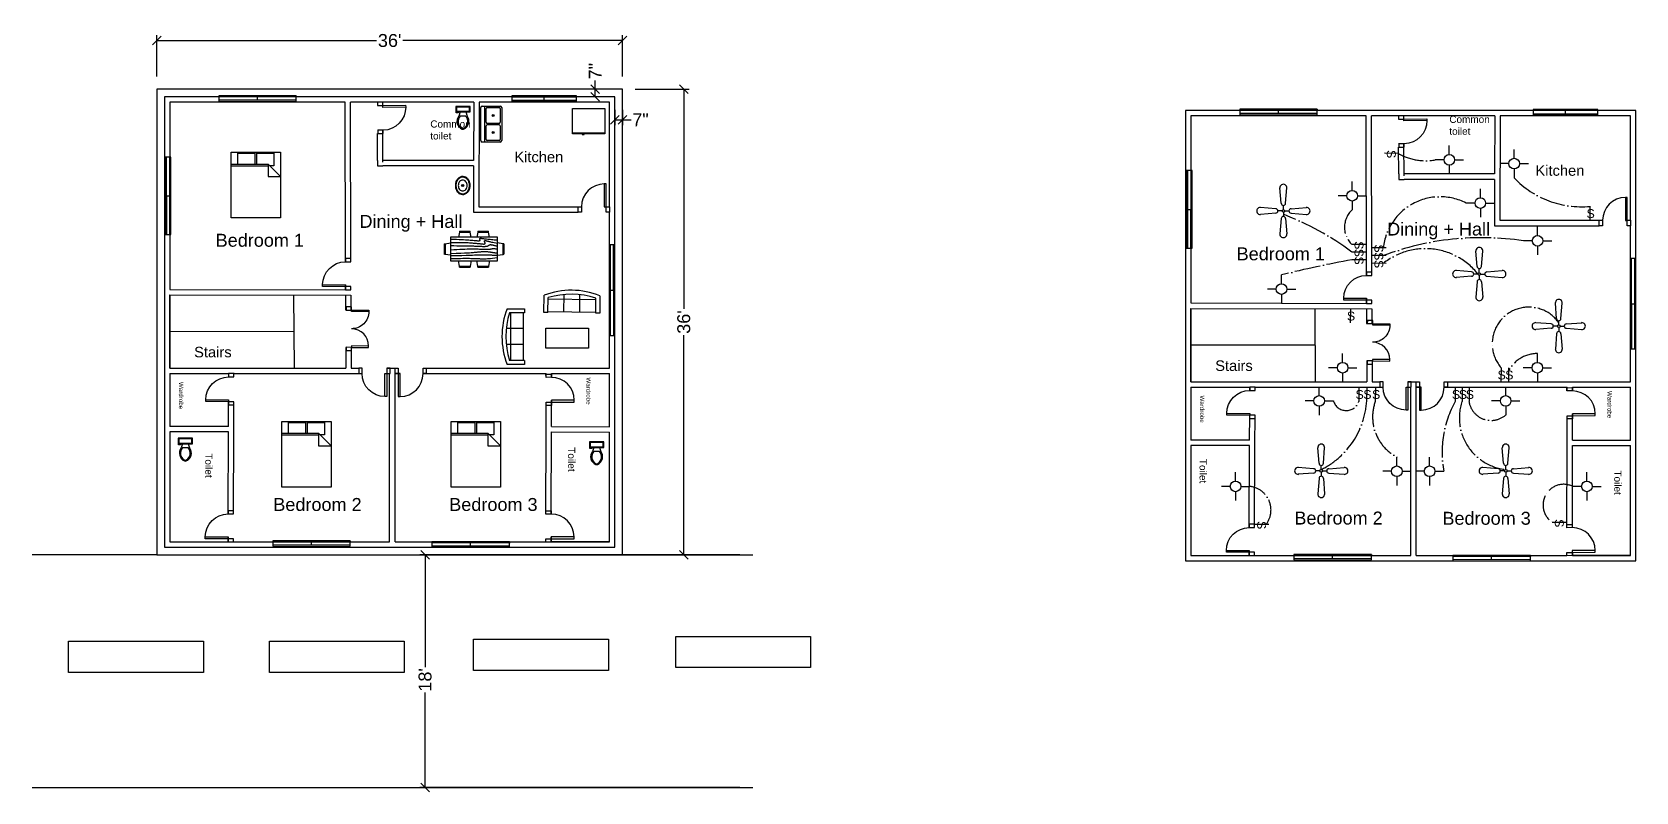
# Model space of a CAD drawing. Header units: feet. Extents: x -2053 to 334, y 11 to 716.
# Drawn here: x -1155 to 334, y 11 to 716 of the extents above; entities that cross this region are included whole.
import ezdxf

# ---------------------------------------------------------------- set-up
doc = ezdxf.new("R2010")
doc.units = ezdxf.units.FT
doc.header["$MEASUREMENT"] = 0
doc.linetypes.add('ACAD_ISO04W100', pattern=[30, 24, -3, 0, -3])
for name, color, linetype in [('block', 30, 'Continuous'), ('dim', 142, 'Continuous'), ('Door', 52, 'Continuous'), ('electrick', 20, 'Continuous'), ('st', 30, 'Continuous'), ('switch', 201, 'Continuous'), ('wair', 7, 'ACAD_ISO04W100'), ('wall', 7, 'Continuous'), ('windw', 50, 'Continuous')]:
    doc.layers.add(name, color=color, linetype=linetype)
doc.styles.get("Standard").update_dxf_attribs({"font": 'arial.ttf'})
doc.dimstyles.get("Standard").update_dxf_attribs({"dimtxt": 12, "dimasz": 8, "dimexe": 5, "dimexo": 12, "dimgap": 2, "dimtad": 0, "dimdec": 0, "dimzin": 0, "dimdsep": 46, "dimlunit": 4, "dimtxsty": 'Standard', "dimblk": 'OBLIQUE', "dimcen": 0.09, "dimadec": 0, "dimazin": 0, "dimtfac": 1, "dimtdec": 0, "dimtofl": 0, "dimtmove": 0, "dimatfit": 3, "dimldrblk": 'OBLIQUE', "dimfxl": 1, "dimtolj": 1, "dimtzin": 0, "dimarcsym": 1})

# ---------------------------------------------------------------- blocks, each defined once
blk = doc.blocks.new('maiondoor')
at = {"layer": 'Door'}
blk.add_lwpolyline([(-36, 0), (-36, -3), (0, -3), (0, 0)], close=True, dxfattribs=at)
blk.add_arc((-36, 0), 36, 0, 90, dxfattribs=at)
blk = doc.blocks.new('md')
at = {"layer": 'Door', "xscale": -1, "rotation": 180}
blk.add_blockref('maiondoor', (36, 36), dxfattribs=at)
at = {"layer": 'Door'}
blk.add_blockref('maiondoor', (36, -36), dxfattribs=at)
blk = doc.blocks.new('okm')
at = {"layer": 'Door'}
for points in [[(-5, 20.3), (-5, 17.3), (0, 17.3), (0, 20.3)], [(-5, -17.3), (-5, -20.3), (0, -20.3), (0, -17.3)]]:
    blk.add_lwpolyline(points, close=True, dxfattribs=at)
at = {"layer": 'Door', "xscale": 0.4441898141048346, "yscale": 0.4441898141048346, "zscale": 0.4441898141048346}
blk.add_blockref('md', (0, 0), dxfattribs=at)
blk = doc.blocks.new('w1')
at = {"layer": 'windw'}
for p, q in [((-1.4, -42), (-1.5, 42)), ((1.5, -42), (1.4, 42)), ((-1.5, 0), (1.5, 0)), ((2.5, -42), (1.5, -42))]:
    blk.add_line(p, q, dxfattribs=at)
blk.add_lwpolyline([(-2.5, -42), (2.5, -42), (2.5, 42), (-2.5, 42)], close=True, dxfattribs=at)
blk = doc.blocks.new('w2')
at = {"layer": 'windw'}
for p, q in [((-2.9, -36), (-3, 36)), ((-0.1, -36), (0.1, 36)), ((-3, 0), (0, 0)), ((-4, -36), (-2.9, -36)), ((1, -36), (-0.1, -36))]:
    blk.add_line(p, q, dxfattribs=at)
blk.add_lwpolyline([(-4, -36), (1, -36), (1, 36), (-4, 36)], close=True, dxfattribs=at)
blk = doc.blocks.new('aw')
at = {"layer": 'windw'}
for p, q in [((-3.1, -30), (-3.4, 30)), ((0.9, 30), (-0.1, 30)), ((-0.1, 30), (0.1, -30)), ((-3.3, 0), (0, 0)), ((-4.1, -30), (-3.1, -30))]:
    blk.add_line(p, q, dxfattribs=at)
blk.add_lwpolyline([(-4.1, -30), (0.9, -30), (0.9, 30), (-4.1, 30)], close=True, dxfattribs=at)
blk = doc.blocks.new('Sink-double - 36 in top')
for p, q in [((-18, -4), (18, -4)), ((-0.75, -18.5), (-0.75, -6.5)), ((0.75, -6.5), (0.75, -18.5))]:
    blk.add_line(p, q)
for points in [[(-16.5, 0), (16.5, 0)], [(-18, -19.5), (-18, -1.5)], [(-16.5, -18.5), (-16.5, -6.5)], [(-15.5, -5.5), (-1.75, -5.5)], [(1.75, -5.5), (15.5, -5.5)], [(16.5, -6.5), (16.5, -18.5)], [(18, -1.5), (18, -19.5)], [(16.5, -21), (-16.5, -21)], [(-1.75, -19.5), (-15.5, -19.5)], [(15.5, -19.5), (1.75, -19.5)]]:
    blk.add_lwpolyline(points)
for centre, radius in [((-8.5, -12.5), 1), ((-8.5, -12.5), 0.5), ((8.5, -12.5), 1), ((8.5, -12.5), 0.5)]:
    blk.add_circle(centre, radius)
for centre, radius, start, end in [((-16.5, -1.5), 1.5, 90, 180), ((16.5, -1.5), 1.5, 0, 90), ((-15.5, -6.5), 1, 90, 180), ((-1.75, -6.5), 1, 0, 90), ((1.75, -6.5), 1, 90, 180), ((15.5, -6.5), 1, 0, 90), ((-16.5, -19.5), 1.5, 180, 270), ((-15.5, -18.5), 1, 180, 270), ((-1.75, -18.5), 1, 270, 0), ((1.75, -18.5), 1, 180, 270), ((15.5, -18.5), 1, 270, 0), ((16.5, -19.5), 1.5, 270, 0)]:
    blk.add_arc(centre, radius, start, end)
blk = doc.blocks.new('Refrigerator-2 door - 36 in top')
for p, q in [((0, -26.999999), (36, -26.999999)), ((11, -27.999999), (11, -28.999999)), ((11, -28.999999), (13, -28.999999)), ((12, -26.999999), (12, -28.999999)), ((13, -28.999999), (13, -27.999999))]:
    blk.add_line(p, q)
blk.add_lwpolyline([(0, -27.999999), (0, 0), (36, 0), (36, -27.999999)], close=True)
blk = doc.blocks.new('Toilet - top')
for p, q in [((-10, -8.5), (-8, -8.5)), ((-10, -9.5), (-10, -8.5)), ((-7, -9.5), (-10, -9.5)), ((-8, -8.5), (-8, -8)), ((-7, -8), (-7, -9.5)), ((-4, -8), (-6, -14)), ((4, -14), (-4, -14)), ((4, -8), (6, -14)), ((9.5, -6), (9.5, -2))]:
    blk.add_line(p, q)
blk.add_lwpolyline([(10.5, -8), (10.5, 0), (-10.5, 0), (-10.5, -8)], close=True)
for points in [[(-9.5, -2), (-9.5, -6)], [(8.5, -1), (-8.5, -1)], [(-8.5, -7), (8.5, -7)]]:
    blk.add_lwpolyline(points)
for centre, radius, start, end in [((-8.6, -1.9), 0.884, 81.8699, 188.1301), ((-8.6, -6.1), 0.884, 171.8699, 278.1301), ((3.5, -21.6), 12.2, 141.4691, 247.9714), ((4.2, -21.8), 11.3, 136.3677, 238.9468), ((-3.5, -21.6), 12.2, 292.0284, 38.5307), ((-4.2, -21.8), 11.3, 301.053, 43.6321), ((8.6, -1.9), 0.884, 351.8699, 98.1301), ((8.6, -6.1), 0.884, 261.8699, 8.1301), ((0, -27.9), 4, 245.7318, 294.2682), ((0, -29), 4, 254.8605, 285.1395)]:
    blk.add_arc(centre, radius, start, end)
blk = doc.blocks.new('Bed - Queen')
at = {"linetype": 'Continuous'}
for p, q in [((0, -80.00003), (0, 0)), ((0, 0), (59.99999, 0)), ((59.99999, 0), (59.99999, -80.00003)), ((0, -14.4), (44.8, -14.4)), ((44.8, -16.8), (0, -16.8)), ((7.99999, -1.2), (28.79998, -1.2)), ((7.99999, -14.4), (7.99999, -1.2)), ((28.79998, -1.2), (28.79998, -14.4)), ((31.19999, -1.2), (51.99999, -1.2)), ((31.19999, -14.4), (31.19999, -1.2)), ((59.99999, -29.6), (44.8, -14.4)), ((44.8, -14.4), (44.8, -29.6)), ((51.99999, -16.4), (46.79936, -16.4)), ((51.99999, -1.2), (51.99999, -16.4)), ((44.8, -29.6), (59.99999, -29.6)), ((59.99999, -80.00003), (0, -80.00003))]:
    blk.add_line(p, q, dxfattribs=at)
blk = doc.blocks.new('Dining Set - 36 x 72 in.')
at = {"linetype": 'Continuous'}
for p, q in [((-22.2343, 26.00059), (-23.4847, 17.99762)), ((-22.2304, 26), (-5.7608, 26)), ((-22, 27.5), (-22.1562, 26.50042)), ((-5.8416, 26.5), (-22.1534, 26.5)), ((-22, 27.5), (-6, 27.5)), ((-5.8437, 26.49966), (-6, 27.5)), ((-4.5152, 17.99762), (-5.7655, 25.99926)), ((5.7657, 26.00059), (4.5153, 17.99762)), ((5.7696, 26), (22.2392, 26)), ((6, 27.5), (5.8438, 26.50042)), ((22.1584, 26.5), (5.8466, 26.5)), ((6, 27.5), (22, 27.5)), ((22.1563, 26.49966), (22, 27.5)), ((23.4848, 17.99762), (22.2345, 25.99926)), ((-45.5, 8), (-44.5004, 8.15617)), ((-45.5, 8), (-45.5, -8)), ((-44.5, -8.15843), (-44.5, 8.15338)), ((-44.0006, 8.23428), (-35.9976, 9.48474)), ((-44, 8.23041), (-44, -8.23915)), ((36, 18), (-36, 18)), ((-36, 18), (-36, -18)), ((44.0006, 8.23428), (35.9976, 9.48474)), ((36, -18), (36, 18)), ((44, 8.23041), (44, -8.23915)), ((44.5, -8.15843), (44.5, 8.15338)), ((45.5, 8), (44.5005, 8.15617)), ((45.5, 8), (45.5, -8)), ((-44.4997, -8.15631), (-45.5, -8)), ((-35.9976, -9.48476), (-43.9993, -8.2345)), ((-36, -18), (36, -18)), ((-22.2343, -26.0006), (-23.4847, -17.99762)), ((-4.5152, -17.99762), (-5.7655, -25.99928)), ((5.7657, -26.0006), (4.5153, -17.99762)), ((23.4848, -17.99762), (22.2345, -25.99928)), ((35.9976, -9.48476), (43.9993, -8.2345)), ((44.4997, -8.15631), (45.5, -8)), ((-22.2304, -26), (-5.7608, -26)), ((-22, -27.5), (-22.1562, -26.50044)), ((-5.8416, -26.5), (-22.1534, -26.5)), ((-22, -27.5), (-6, -27.5)), ((-5.8437, -26.49967), (-6, -27.5)), ((5.7696, -26), (22.2392, -26)), ((6, -27.5), (5.8438, -26.50044)), ((22.1584, -26.5), (5.8466, -26.5)), ((6, -27.5), (22, -27.5)), ((22.1563, -26.49967), (22, -27.5))]:
    blk.add_line(p, q, dxfattribs=at)
for points in [[(-36, 15), (-31.1772, 14.97754), (-26.8079, 14.91406), (-22.8538, 14.81543), (-19.276, 14.6875), (-16.0362, 14.53613), (-13.0957, 14.36718), (-10.4159, 14.18652), (-7.9583, 14), (-5.6904, 13.81315), (-3.6035, 13.63021), (-1.6954, 13.45508), (0.0365, 13.29166), (1.5945, 13.14388), (2.9811, 13.01562), (4.1988, 12.9108), (5.25, 12.83333), (6.1393, 12.78613), (6.8802, 12.76823), (7.4883, 12.77767), (7.9792, 12.8125), (8.3685, 12.87077), (8.6719, 12.95052), (8.9049, 13.0498), (9.0833, 13.16666), (9.2205, 13.29899), (9.3216, 13.44401), (9.3895, 13.59879), (9.4271, 13.76041), (9.4373, 13.92594), (9.4232, 14.09245), (9.3875, 14.257), (9.3333, 14.41666), (9.2638, 14.56917), (9.1836, 14.71484), (9.0975, 14.85465), (9.0104, 14.98958), (8.9272, 15.1206), (8.8529, 15.2487), (8.7922, 15.37483), (8.75, 15.5), (8.7305, 15.62467), (8.7344, 15.74739), (8.7617, 15.86621), (8.8125, 15.97916), (8.8867, 16.08431), (8.9844, 16.17968), (9.1055, 16.26334), (9.25, 16.33333), (9.4189, 16.38802), (9.6172, 16.42708), (9.8506, 16.45052), (10.125, 16.45833), (10.4463, 16.45052), (10.8203, 16.42708), (11.2529, 16.38802), (11.75, 16.33333), (12.3184, 16.26318), (12.9694, 16.17838), (13.7151, 16.07991), (14.5677, 15.96875), (15.5395, 15.84586), (16.6426, 15.71224), (17.8893, 15.56884), (19.2917, 15.41666), (20.859, 15.25667), (22.5879, 15.08984), (24.4721, 14.91715), (26.5052, 14.73958), (28.6809, 14.5581), (30.9929, 14.3737), (33.4347, 14.18733), (36, 14)], [(-36, 10), (-28.9766, 10.14274), (-23.1725, 10.20442), (-18.4241, 10.19775), (-14.5677, 10.13541), (-11.4399, 10.03011), (-8.877, 9.89453), (-6.7154, 9.74137), (-4.7917, 9.58333), (-2.9698, 9.43082), (-1.2246, 9.28515), (0.4415, 9.14534), (2.026, 9.01041), (3.5266, 8.87939), (4.9408, 8.7513), (6.266, 8.62516), (7.5, 8.5), (8.6411, 8.37549), (9.6914, 8.2539), (10.6538, 8.13818), (11.5312, 8.03125), (12.3267, 7.93603), (13.043, 7.85547), (13.6831, 7.79248), (14.25, 7.75), (14.7471, 7.7303), (15.1797, 7.73307), (15.5537, 7.75732), (15.875, 7.80208), (16.1494, 7.86637), (16.3828, 7.94922), (16.5811, 8.04964), (16.75, 8.16666), (16.8944, 8.29915), (17.0143, 8.44531), (17.1089, 8.60319), (17.1771, 8.77083), (17.218, 8.94629), (17.2305, 9.1276), (17.2137, 9.31282), (17.1667, 9.5), (17.0895, 9.6875), (16.987, 9.875), (16.8649, 10.0625), (16.7292, 10.25), (16.5856, 10.4375), (16.4401, 10.625), (16.2985, 10.8125), (16.1667, 11), (16.05, 11.18733), (15.9518, 11.3737), (15.8752, 11.5581), (15.8229, 11.73958), (15.798, 11.91715), (15.8034, 12.08984), (15.842, 12.25667), (15.9167, 12.41666), (16.0295, 12.56836), (16.1784, 12.70833), (16.3605, 12.83268), (16.5729, 12.9375), (16.8127, 13.01888), (17.0768, 13.07291), (17.3625, 13.0957), (17.6667, 13.08333), (17.9894, 13.03312), (18.3418, 12.94726), (18.7382, 12.82918), (19.1927, 12.68229), (19.7195, 12.51001), (20.3327, 12.31575), (21.0465, 12.10294), (21.875, 11.875), (22.8357, 11.63354), (23.959, 11.37304), (25.2786, 11.08618), (26.8282, 10.76562), (28.6414, 10.40405), (30.752, 9.99414), (33.1936, 9.52856), (36, 9)], [(-36, 5.5), (-30.7157, 5.3348), (-26.069, 5.20963), (-21.9946, 5.11767), (-18.4271, 5.05208), (-15.3009, 5.00602), (-12.5508, 4.97265), (-10.1112, 4.94515), (-7.9167, 4.91666), (-5.909, 4.88167), (-4.0586, 4.83984), (-2.3429, 4.79215), (-0.7396, 4.73958), (0.7739, 4.6831), (2.22, 4.6237), (3.6213, 4.56233), (5, 4.5), (6.373, 4.43782), (7.7344, 4.3776), (9.0723, 4.32129), (10.375, 4.27083), (11.6309, 4.22819), (12.8281, 4.19531), (13.9551, 4.17415), (15, 4.16666), (15.954, 4.17448), (16.819, 4.19791), (17.6001, 4.23698), (18.3021, 4.29166), (18.9299, 4.36198), (19.4883, 4.44791), (19.9823, 4.54948), (20.4167, 4.66666), (20.7969, 4.79899), (21.1302, 4.94401), (21.4245, 5.09879), (21.6875, 5.26041), (21.9271, 5.42594), (22.1511, 5.59245), (22.3672, 5.757), (22.5834, 5.91666), (22.8065, 6.06868), (23.0404, 6.21093), (23.2879, 6.34147), (23.5521, 6.45833), (23.8358, 6.55957), (24.142, 6.64323), (24.4735, 6.70735), (24.8334, 6.75), (25.2235, 6.76969), (25.642, 6.76692), (26.0858, 6.74267), (26.5521, 6.69791), (27.0379, 6.63362), (27.5404, 6.55078), (28.0565, 6.45036), (28.5834, 6.33333), (29.1242, 6.19987), (29.7071, 6.04687), (30.3661, 5.87044), (31.1354, 5.66666), (32.0493, 5.43164), (33.142, 5.16146), (34.4475, 4.85221), (36, 4.5)], [(-36, -1), (-30.7915, -0.6591), (-26.0195, -0.38216), (-21.6519, -0.16284), (-17.6563, 0.00521), (-14.0005, 0.12833), (-10.6523, 0.21289), (-7.5796, 0.26522), (-4.75, 0.29166), (-2.134, 0.29793), (0.2878, 0.28711), (2.5317, 0.26163), (4.6146, 0.22396), (6.5529, 0.17651), (8.3633, 0.12174), (10.0623, 0.06209), (11.6667, 0), (13.1899, -0.06201), (14.6341, -0.1211), (15.9982, -0.17432), (17.2813, -0.21875), (18.4823, -0.25147), (19.6003, -0.26953), (20.6343, -0.27002), (21.5834, -0.25), (22.4481, -0.20768), (23.2357, -0.14584), (23.9549, -0.06836), (24.6146, 0.02083), (25.2235, 0.11784), (25.7904, 0.21875), (26.3241, 0.31966), (26.8334, 0.41666), (27.3265, 0.50618), (27.8099, 0.58593), (28.2894, 0.65397), (28.7709, 0.70833), (29.2601, 0.74707), (29.763, 0.76823), (30.2855, 0.76985), (30.8334, 0.75), (31.4088, 0.70784), (31.9994, 0.64713), (32.589, 0.57275), (33.1615, 0.48958), (33.7008, 0.4025), (34.1908, 0.3164), (34.6153, 0.23616), (34.9584, 0.16666), (35.2099, 0.11165), (35.3848, 0.07031), (35.504, 0.04069), (35.5886, 0.02083), (35.6594, 0.00879), (35.7377, 0.0026), (35.8442, 0.00032), (36, 0)], [(-36, -6.5), (-27.1843, -6.31267), (-20.084, -6.1263), (-14.469, -5.9419), (-10.1094, -5.76042), (-6.7752, -5.58285), (-4.2363, -5.41016), (-2.2629, -5.24333), (-0.625, -5.08334), (0.8708, -4.93099), (2.2715, -4.78646), (3.5872, -4.64974), (4.8281, -4.52084), (6.0046, -4.39974), (7.127, -4.28646), (8.2053, -4.18099), (9.25, -4.08334), (10.2705, -3.99382), (11.2734, -3.91407), (12.2647, -3.84603), (13.25, -3.79167), (14.2354, -3.75293), (15.2266, -3.73177), (16.2295, -3.73015), (17.25, -3.75), (18.2912, -3.79248), (19.3451, -3.85547), (20.4009, -3.93604), (21.4479, -4.03125), (22.4754, -4.13819), (23.4727, -4.25391), (24.4289, -4.37549), (25.3334, -4.5), (26.1785, -4.62492), (26.9694, -4.74935), (27.7145, -4.87281), (28.4219, -4.99479), (29.1, -5.11483), (29.7572, -5.23242), (30.4016, -5.34709), (31.0417, -5.45834), (31.6837, -5.56437), (32.3262, -5.65821), (32.9658, -5.73153), (33.599, -5.77604), (34.2224, -5.78345), (34.8327, -5.74545), (35.4264, -5.65373), (36, -5.5)], [(-36, -10), (-26.4022, -9.81299), (-18.4675, -9.62891), (-11.9839, -9.45069), (-6.7396, -9.28125), (-2.5226, -9.12354), (0.8789, -8.98047), (3.6769, -8.85498), (6.0833, -8.75), (8.2767, -8.66765), (10.3021, -8.60677), (12.1712, -8.56543), (13.8958, -8.54167), (15.4876, -8.53353), (16.9583, -8.53907), (18.3197, -8.55632), (19.5834, -8.58334), (20.7616, -8.61841), (21.8685, -8.66081), (22.9188, -8.71004), (23.9271, -8.76563), (24.9081, -8.82707), (25.8763, -8.89388), (26.8465, -8.96558), (27.8334, -9.04167), (28.8474, -9.12118), (29.8828, -9.20117), (30.93, -9.27824), (31.9792, -9.34896), (33.0205, -9.40991), (34.0443, -9.45768), (35.0407, -9.48885), (36, -9.5)], [(-36, -14.5), (-30.0881, -14.33513), (-25.0332, -14.21224), (-20.7312, -14.12647), (-17.0781, -14.07292), (-13.97, -14.04671), (-11.3027, -14.04297), (-8.9724, -14.05681), (-6.875, -14.08334), (-4.9224, -14.11833), (-3.0905, -14.16016), (-1.3709, -14.20785), (0.2448, -14.26042), (1.7647, -14.3169), (3.1973, -14.3763), (4.5507, -14.43767), (5.8333, -14.5), (7.0554, -14.5621), (8.235, -14.62175), (9.3922, -14.67652), (10.5469, -14.72396), (11.7192, -14.76164), (12.929, -14.78711), (14.1965, -14.79794), (15.5417, -14.79167), (16.9933, -14.76424), (18.6152, -14.70508), (20.4804, -14.60197), (22.6615, -14.44271), (25.2312, -14.21509), (28.2624, -13.9069), (31.8277, -13.50594), (36, -13)]]:
    blk.add_lwpolyline(points, dxfattribs=at)
blk = doc.blocks.new('Sofa - Roundback 7 ft.')
at = {"linetype": 'Continuous'}
for p, q in [((-36.000027, -34), (-36.000027, -11.4696)), ((-35.999844, -13.3819), (35.9998, -13.3819)), ((-12.00002, -32.4421), (-12.00003, -6.5971)), ((11.99997, -32.4421), (11.99998, -6.5971)), ((35.99998, -34), (35.99998, -11.4696)), ((-36.000027, -32.4421), (35.99998, -32.4421))]:
    blk.add_line(p, q, dxfattribs=at)
for points in [[(-36.000027, -34), (-42.000027, -34), (-42.000027, -8)], [(41.99998, -8), (41.99998, -34), (35.99998, -34)]]:
    blk.add_lwpolyline(points, dxfattribs=at)
for centre, radius, start, end in [((0, -114.25), 114.25, 68.43141, 111.5686), ((-0.00001, -127.1968), 121.1968, 72.72033, 107.2797)]:
    blk.add_arc(centre, radius, start, end, dxfattribs=at)
blk = doc.blocks.new('dd')
at = {"layer": 'Door'}
blk.add_lwpolyline([(-3, -9.9), (0, -9.9), (0, 26.1), (-3, 26.1)], close=True, dxfattribs=at)
blk.add_arc((-3, -9.9), 36, 90, 179.8859, dxfattribs=at)
blk = doc.blocks.new('ddd')
at = {"layer": 'Door'}
for points in [[(-24.2, 0), (-21.2, 0), (-21.2, 5), (-24.2, 5)], [(1.8, 0), (4.8, 0), (4.8, 5), (1.8, 5)]]:
    blk.add_lwpolyline(points, close=True, dxfattribs=at)
at = {"layer": 'Door', "xscale": -0.5894128749361761, "yscale": 0.5894128749361761, "zscale": 0.5894128749361761, "rotation": 180}
blk.add_blockref('dd', (1.8, -5.8), dxfattribs=at)
blk = doc.blocks.new('_Oblique')
at = {"color": 0, "linetype": 'ByBlock', "lineweight": -2}
blk.add_line((-0.5, -0.5), (0.5, 0.5), dxfattribs=at)
blk = doc.blocks.new('*D59')
at = {"layer": 'Defpoints', "color": 0, "transparency": 16777216}
for p in [(-606.9, 663.4), (-606.9, 231.4), (-549.9, 231.4)]:
    blk.add_point(p, dxfattribs=at)
at = {"layer": 'wall', "color": 0, "lineweight": -2, "transparency": 16777216}
for p, q in [((-594.9, 663.4), (-544.9, 663.4)), ((-549.9, 663.4), (-549.9, 459.5)), ((-549.9, 231.4), (-549.9, 435.2)), ((-594.9, 231.4), (-544.9, 231.4))]:
    blk.add_line(p, q, dxfattribs=at)
at = {"layer": 'wall', "color": 0, "lineweight": -2, "transparency": 16777216, "xscale": 8, "yscale": 8, "zscale": 8}
for p, rotation in [((-549.9, 663.4), 90), ((-549.9, 231.4), 270)]:
    blk.add_blockref('_Oblique', p, dxfattribs=dict(at, rotation=rotation))
at = {"layer": 'wall', "color": 0, "transparency": 16777216, "insert": (-549.9, 447.4), "char_height": 12, "attachment_point": 5, "rotation": 90}
blk.add_mtext("\\A1;36'", dxfattribs=at)
blk = doc.blocks.new('*D60')
at = {"layer": 'Defpoints', "color": 0, "transparency": 16777216}
for p in [(-606.9, 708.6), (-1038.9, 663.4), (-606.9, 663.4)]:
    blk.add_point(p, dxfattribs=at)
at = {"layer": 'wall', "color": 0, "lineweight": -2, "transparency": 16777216}
for p, q in [((-1038.9, 675.4), (-1038.9, 713.6)), ((-1038.9, 708.6), (-835.1, 708.6)), ((-606.9, 708.6), (-810.7, 708.6)), ((-606.9, 675.4), (-606.9, 713.6))]:
    blk.add_line(p, q, dxfattribs=at)
at = {"layer": 'wall', "color": 0, "lineweight": -2, "transparency": 16777216, "xscale": 8, "yscale": 8, "zscale": 8, "rotation": 180}
blk.add_blockref('_Oblique', (-1038.9, 708.6), dxfattribs=at)
at = {"layer": 'wall', "color": 0, "lineweight": -2, "transparency": 16777216, "xscale": 8, "yscale": 8, "zscale": 8}
blk.add_blockref('_Oblique', (-606.9, 708.6), dxfattribs=at)
at = {"layer": 'wall', "color": 0, "transparency": 16777216, "insert": (-822.9, 708.6), "char_height": 12, "attachment_point": 5}
blk.add_mtext("\\A1;36'", dxfattribs=at)
blk = doc.blocks.new('*D61')
at = {"layer": 'Defpoints', "color": 0, "transparency": 16777216}
for p in [(-632.1, 663.4), (-613.9, 656.4), (-606.9, 663.4)]:
    blk.add_point(p, dxfattribs=at)
at = {"layer": 'wall', "color": 0, "lineweight": -2, "transparency": 16777216}
for p, q in [((-632.1, 663.4), (-632.1, 671.4)), ((-618.9, 663.4), (-637.1, 663.4)), ((-625.9, 656.4), (-637.1, 656.4)), ((-632.1, 656.4), (-632.1, 663.4))]:
    blk.add_line(p, q, dxfattribs=at)
at = {"layer": 'wall', "color": 0, "lineweight": -2, "transparency": 16777216, "xscale": 8, "yscale": 8, "zscale": 8}
for p, rotation in [((-632.1, 663.4), 90), ((-632.1, 656.4), 270)]:
    blk.add_blockref('_Oblique', p, dxfattribs=dict(at, rotation=rotation))
at = {"layer": 'wall', "color": 0, "transparency": 16777216, "insert": (-632.1, 680.2), "char_height": 12, "attachment_point": 5, "rotation": 90}
blk.add_mtext('\\A1;7"', dxfattribs=at)
blk = doc.blocks.new('*D62')
at = {"layer": 'Defpoints', "color": 0, "transparency": 16777216}
for p in [(-613.9, 656.4), (-606.9, 656.4), (-606.9, 635)]:
    blk.add_point(p, dxfattribs=at)
at = {"layer": 'wall', "color": 0, "lineweight": -2, "transparency": 16777216}
for p, q in [((-613.9, 644.4), (-613.9, 630)), ((-606.9, 644.4), (-606.9, 630)), ((-613.9, 635), (-606.9, 635)), ((-606.9, 635), (-598.9, 635))]:
    blk.add_line(p, q, dxfattribs=at)
at = {"layer": 'wall', "color": 0, "lineweight": -2, "transparency": 16777216, "xscale": 8, "yscale": 8, "zscale": 8, "rotation": 180}
blk.add_blockref('_Oblique', (-613.9, 635), dxfattribs=at)
at = {"layer": 'wall', "color": 0, "lineweight": -2, "transparency": 16777216, "xscale": 8, "yscale": 8, "zscale": 8}
blk.add_blockref('_Oblique', (-606.9, 635), dxfattribs=at)
at = {"layer": 'wall', "color": 0, "transparency": 16777216, "insert": (-590.1, 635), "char_height": 12, "attachment_point": 5}
blk.add_mtext('\\A1;7"', dxfattribs=at)
blk = doc.blocks.new('Sink - Oval top')
for p, q in [((-1, 0), (1, 0)), ((0, 1), (0, -1))]:
    blk.add_line(p, q)
at = {"linetype": 'Continuous'}
for points in [[(-12.2, 0.4, 0.117634), (-11.5, -3.4, 0.104469), (-8.9, -6.8, 0.090016), (-5.1, -9.1, 0.08192), (-0.3, -10, 0.08192), (4.5, -9.4, 0.090016), (8.4, -7.4, 0.104469), (11.2, -4.1, 0.117634), (12.2, -0.4, 0.117634), (11.5, 3.4, 0.104469), (8.9, 6.8, 0.090016), (5.1, 9.1, 0.08192), (0.3, 10, 0.08192), (-4.5, 9.4, 0.090016), (-8.4, 7.4, 0.104469), (-11.2, 4.1, 0.117634)], [(-11.3, 0.2, 0.118622), (-10.5, -3.3, 0.104678), (-8.1, -6.4, 0.089562), (-4.5, -8.4, 0.081185), (-0.1, -9.2, 0.081185), (4.3, -8.5, 0.089562), (7.9, -6.6, 0.104678), (10.4, -3.5, 0.118622), (11.3, -0.2, 0.118622), (10.5, 3.3, 0.104678), (8.1, 6.4, 0.089562), (4.5, 8.4, 0.081185), (0.1, 9.2, 0.081185), (-4.3, 8.5, 0.089562), (-7.9, 6.6, 0.104678), (-10.4, 3.5, 0.118622)], [(-7.4, 0.1, 0.118283), (-6.9, -2.2, 0.104607), (-5.3, -4.2, 0.089718), (-3, -5.5, 0.081436), (-0.1, -6, 0.081436), (2.8, -5.6, 0.089718), (5.2, -4.3, 0.104607), (6.9, -2.3, 0.118283), (7.4, -0.1, 0.118283), (6.9, 2.2, 0.104607), (5.3, 4.2, 0.089718), (3, 5.5, 0.081436), (0.1, 6, 0.081436), (-2.8, 5.6, 0.089718), (-5.2, 4.3, 0.104607), (-6.9, 2.3, 0.118283)]]:
    blk.add_lwpolyline(points, format="xyb", close=True, dxfattribs=at)
for radius in [1.5, 1]:
    blk.add_circle((0, 0), radius)
blk = doc.blocks.new('light1')
at = {"layer": 'electrick'}
for p, q in [((0, 9.8), (0, 18.1)), ((-4.9, 4.9), (-13.1, 4.9)), ((0, 0), (0, -8.2)), ((4.9, 4.9), (13.2, 4.9))]:
    blk.add_line(p, q, dxfattribs=at)
blk.add_circle((0, 4.9), 4.92, dxfattribs=at)
blk = doc.blocks.new('fan1')
at = {"layer": 'electrick'}
for p, q in [((-2, 7.1), (-3.2, 21.3)), ((2, 7.1), (3.2, 21.3)), ((-7.1, 2), (-21.3, 3.2)), ((-1.2, 0), (-5.1, 0)), ((0, 1.2), (0, 5.1)), ((1.2, 0), (5.1, 0)), ((7.1, 2), (21.3, 3.2)), ((-7.1, -2), (-21.3, -3.2)), ((-2, -7.1), (-3.2, -21.3)), ((0, -1.2), (0, -5.1)), ((2, -7.1), (3.2, -21.3)), ((7.1, -2), (21.3, -3.2))]:
    blk.add_line(p, q, dxfattribs=at)
blk.add_circle((0, 0), 1.2, dxfattribs=at)
for centre, radius, start, end in [((0, 21.5), 3.24, 355.1664, 184.8336), ((-21.5, 0), 3.24, 85.1664, 274.8336), ((-7.1, 0), 2.03, 270, 90), ((0, 7.1), 2.03, 180, 360), ((7.1, 0), 2.03, 90, 270), ((21.5, 0), 3.24, 265.1664, 94.8336), ((0, -7.1), 2.03, 360, 180), ((0, -21.5), 3.24, 175.1664, 4.8336)]:
    blk.add_arc(centre, radius, start, end, dxfattribs=at)
blk = doc.blocks.new('sw1')
at = {"layer": 'switch'}
blk.add_line((0.1, 9.6), (-0.1, -9.6), dxfattribs=at)
at = {"layer": 'switch', "insert": (-4.6, 5.8), "char_height": 12, "attachment_point": 1}
blk.add_mtext_dynamic_manual_height_columns('S', width=34.819, gutter_width=152.4, heights=[0], dxfattribs=at)
blk = doc.blocks.new('*D72')
at = {"layer": 'Defpoints', "color": 0, "transparency": 16777216}
for p in [(-485.9, 231.4), (-790, 15.4), (-485.9, 15.4)]:
    blk.add_point(p, dxfattribs=at)
at = {"layer": 'switch', "color": 0, "lineweight": -2, "transparency": 16777216}
for p, q in [((-497.9, 231.4), (-795, 231.4)), ((-790, 231.4), (-790, 127)), ((-790, 15.4), (-790, 103.7)), ((-497.9, 15.4), (-795, 15.4))]:
    blk.add_line(p, q, dxfattribs=at)
at = {"layer": 'switch', "color": 0, "lineweight": -2, "transparency": 16777216, "xscale": 8, "yscale": 8, "zscale": 8}
for p, rotation in [((-790, 231.4), 90), ((-790, 15.4), 270)]:
    blk.add_blockref('_Oblique', p, dxfattribs=dict(at, rotation=rotation))
at = {"layer": 'switch', "color": 0, "transparency": 16777216, "insert": (-790, 115.3), "char_height": 12, "attachment_point": 5, "rotation": 90}
blk.add_mtext("\\A1;18'", dxfattribs=at)

msp = doc.modelspace()

# ---------------------------------------------------------------- linework, layer by layer
for p, q in [((-863.9, 472.2), (-863.9, 461.6)), ((83.8, 459.6), (83.8, 449))]:
    msp.add_line(p, q)
at = {"layer": 'block'}
msp.add_lwpolyline([(-678.1, 441.6), (-638.3, 441.6), (-638.3, 423.2), (-678.1, 423.2)], close=True, dxfattribs=at)
at = {"layer": 'dim'}
for p, q in [((-864.3, 651.3), (-864.3, 651.4)), ((-864, 503.3), (-864.3, 651.3)), ((-859, 503.3), (-859.3, 651.4)), ((-834.2, 651.3), (-834.2, 651.4)), ((-829.2, 648.4), (-829.2, 649.6)), ((-744.9, 651.4), (-745.1, 597.4)), ((-739.9, 651.3), (-740.2, 554.4)), ((-618.9, 651.4), (-739.9, 651.4)), ((-739.9, 651.3), (-739.9, 651.4)), ((-829.1, 595.7), (-829.1, 625.4)), ((83.4, 638.7), (83.4, 638.8)), ((83.7, 490.7), (83.4, 638.7)), ((88.7, 490.7), (88.4, 638.8)), ((113.5, 638.7), (113.5, 638.8)), ((118.5, 635.8), (118.5, 637)), ((202.8, 638.8), (202.6, 584.8)), ((207.8, 638.7), (207.5, 541.8)), ((328.8, 638.8), (207.8, 638.8)), ((207.8, 638.7), (207.8, 638.8)), ((-834.1, 597.4), (-834.2, 622.3)), ((118.6, 583.1), (118.5, 612.8)), ((-834.1, 597.4), (-834.1, 592.4)), ((-745.1, 597.4), (-829.1, 597.4)), ((113.6, 584.8), (113.5, 609.7)), ((-834.1, 592.4), (-829.1, 592.4)), ((-745.1, 592.4), (-829.1, 592.4)), ((-745.1, 592.4), (-745.2, 549.4)), ((113.6, 584.8), (113.6, 579.8)), ((202.6, 584.8), (118.6, 584.8)), ((113.6, 579.8), (118.6, 579.8)), ((202.6, 579.8), (118.6, 579.8)), ((202.6, 579.8), (202.4, 536.8)), ((-745.2, 554.4), (-745.2, 554.4)), ((-740.2, 554.4), (-647.9, 554.4)), ((-621.9, 554.4), (-619.2, 554.4)), ((-619.2, 554.4), (-618.9, 554.4)), ((-745.2, 549.4), (-647.9, 549.4)), ((-740.2, 549.4), (-740.2, 549.3)), ((-619.2, 549.4), (-618.9, 549.4)), ((202.4, 541.8), (202.5, 541.8)), ((202.4, 536.8), (299.8, 536.8)), ((207.4, 536.8), (207.4, 536.7)), ((207.5, 541.8), (299.8, 541.8)), ((325.8, 541.8), (328.5, 541.8)), ((328.5, 541.8), (328.8, 541.8)), ((328.5, 536.8), (328.8, 536.8)), ((-1026.9, 477.7), (-858.9, 477.3)), ((-1026.9, 477.7), (-1026.9, 477.7)), ((-863.9, 477.3), (-863.9, 482.1)), ((-858.9, 477.3), (-858.9, 480.3)), ((-1026.9, 404.5), (-1026.9, 472.7)), ((-1026.9, 472.7), (-858.9, 472.3)), ((-912, 472.2), (-912, 472.4)), ((-912, 472.2), (-911.5, 404.5)), ((-863.9, 472.2), (-863.9, 472.3)), ((-858.9, 472.3), (-858.9, 458.5)), ((-79.2, 465.1), (88.8, 464.7)), ((-79.2, 465.1), (-79.2, 465.1)), ((83.8, 464.7), (83.8, 469.5)), ((88.8, 464.7), (88.8, 467.7)), ((-79.2, 391.9), (-79.2, 460.1)), ((-79.2, 460.1), (88.8, 459.7)), ((35.7, 459.6), (35.7, 459.8)), ((35.7, 459.6), (36.2, 391.9)), ((83.8, 459.6), (83.8, 459.7)), ((88.8, 459.7), (88.8, 445.9)), ((-911.8, 438.4), (-1026.9, 438.6)), ((-863.7, 423.9), (-863.7, 404.5)), ((-858.7, 423.9), (-858.7, 404.5)), ((35.9, 425.8), (-79.2, 426)), ((-1026.9, 404.5), (-863.7, 404.5)), ((-858.7, 404.5), (-851.5, 404.5)), ((-825.5, 404.5), (-814.9, 404.5)), ((-791.9, 404.5), (-618.9, 404.5)), ((83.9, 411.3), (84, 391.9)), ((88.9, 411.3), (89, 391.9)), ((-1026.9, 399.5), (-972.3, 399.5)), ((-972.3, 396.5), (-972.3, 399.5)), ((-967.3, 399.5), (-967.4, 399.5)), ((-967.3, 399.5), (-848.5, 399.5)), ((-967.3, 399.5), (-967.3, 399.5)), ((-863.7, 399.5), (-863.7, 399.5)), ((-827.3, 399.5), (-822.9, 399.5)), ((-822.9, 243.4), (-822.9, 399.5)), ((-817.9, 399.5), (-813.1, 399.5)), ((-817.9, 243.4), (-817.9, 399.5)), ((-791.9, 399.5), (-677.7, 399.5)), ((-677.7, 396.1), (-677.7, 399.5)), ((-672.7, 399.5), (-618.9, 399.5)), ((-672.7, 396.2), (-672.7, 399.5)), ((-79.2, 391.9), (84, 391.9)), ((89, 391.9), (96.2, 391.9)), ((122.2, 391.9), (132.8, 391.9)), ((155.8, 391.9), (328.8, 391.9)), ((-972.5, 350.4), (-972.4, 373.5)), ((-967.5, 345.3), (-967.4, 373.3)), ((-677.7, 345.4), (-677.7, 373.1)), ((-672.7, 350.4), (-672.7, 374.9)), ((-79.2, 386.9), (-24.6, 386.9)), ((-24.6, 383.9), (-24.6, 386.9)), ((-19.6, 386.9), (-19.7, 386.9)), ((-19.6, 386.9), (99.2, 386.9)), ((-19.6, 386.9), (-19.6, 386.9)), ((84, 386.9), (84, 386.9)), ((120.4, 386.9), (124.8, 386.9)), ((124.8, 230.8), (124.8, 386.9)), ((129.8, 386.9), (134.6, 386.9)), ((129.8, 230.8), (129.8, 386.9)), ((155.8, 386.9), (269.9, 386.9)), ((269.9, 383.5), (269.9, 386.9)), ((274.9, 386.9), (328.8, 386.9)), ((274.9, 383.6), (274.9, 386.9)), ((-24.8, 337.8), (-24.7, 360.9)), ((-19.8, 332.7), (-19.7, 360.7)), ((269.9, 332.8), (269.9, 360.5)), ((274.9, 337.8), (274.9, 362.3)), ((-972.5, 350.4), (-1026.9, 350.4)), ((-1026.9, 350.4), (-1026.9, 350.4)), ((-972.5, 345.4), (-1026.9, 345.4)), ((-972.8, 269.3), (-972.5, 345.4)), ((-972.5, 350.4), (-972.5, 350.4)), ((-967.8, 269.3), (-967.5, 345.3)), ((-677.9, 269.2), (-677.7, 345.4)), ((-672.9, 269.2), (-672.7, 345.4)), ((-672.7, 350.4), (-618.9, 350.3)), ((-672.7, 350.4), (-672.7, 350.4)), ((-672.7, 345.4), (-618.9, 345.3)), ((-24.8, 337.8), (-79.2, 337.8)), ((-79.2, 337.8), (-79.2, 337.8)), ((-24.8, 332.8), (-79.2, 332.8)), ((-25.1, 256.7), (-24.8, 332.8)), ((-24.8, 337.8), (-24.8, 337.8)), ((-20.1, 256.7), (-19.8, 332.7)), ((269.8, 256.6), (269.9, 332.8)), ((274.8, 256.6), (274.9, 332.8)), ((275, 337.8), (274.9, 337.8)), ((274.9, 332.8), (328.8, 332.7)), ((275, 337.8), (328.8, 337.7)), ((-1026.9, 243.4), (-972.9, 243.4)), ((-972.9, 243.4), (-972.9, 248.1)), ((-967.9, 243.3), (-967.9, 246.3)), ((-677.9, 243.4), (-677.9, 246.2)), ((-677.9, 243.4), (-677.9, 243.4)), ((-672.9, 243.4), (-672.9, 248)), ((-618.9, 243.4), (-672.9, 243.4)), ((-79.2, 230.8), (-25.2, 230.8)), ((-25.2, 230.8), (-25.2, 235.5)), ((-20.2, 230.7), (-20.2, 233.7)), ((269.8, 230.8), (269.8, 233.6)), ((269.8, 230.8), (269.8, 230.8)), ((274.8, 230.8), (274.8, 235.4)), ((328.8, 230.8), (274.8, 230.8))]:
    msp.add_line(p, q, dxfattribs=at)
for points in [[(-1038.9, 231.4), (-606.9, 231.4), (-606.9, 663.4), (-1038.9, 663.4)], [(-1031.9, 238.4), (-613.9, 238.4), (-613.9, 656.4), (-1031.9, 656.4)], [(-84.2, 225.8), (333.8, 225.8), (333.8, 643.8), (-84.2, 643.8)]]:
    msp.add_lwpolyline(points, close=True, dxfattribs=at)
for points in [[(-864.3, 651.4), (-1026.9, 651.4), (-1026.9, 477.7)], [(-834.2, 651.4), (-859.3, 651.4)], [(-744.9, 651.4), (-829.2, 651.4)], [(-618.9, 554.4), (-618.9, 651.4), (-739.9, 651.4)], [(83.4, 638.8), (-79.2, 638.8), (-79.2, 465.1)], [(113.5, 638.8), (88.4, 638.8)], [(202.8, 638.8), (118.5, 638.8)], [(328.8, 541.8), (328.8, 638.8), (207.8, 638.8)], [(-618.9, 404.5), (-618.9, 549.4)], [(328.8, 391.9), (328.8, 536.8)], [(-1026.9, 472.7), (-1026.9, 404.5)], [(-79.2, 460.1), (-79.2, 391.9)], [(-1026.9, 399.5), (-1026.9, 350.4)], [(-618.9, 350.3), (-618.9, 399.5)], [(-79.2, 386.9), (-79.2, 337.8)], [(328.8, 337.7), (328.8, 386.9)], [(-1026.9, 345.4), (-1026.9, 243.4), (-972.9, 243.4)], [(-672.9, 243.4), (-618.9, 243.4), (-618.9, 345.3)], [(-79.2, 332.8), (-79.2, 230.8), (-25.2, 230.8)], [(274.8, 230.8), (328.8, 230.8), (328.8, 332.7)], [(-967.9, 243.4), (-822.9, 243.4)], [(-817.9, 243.4), (-677.9, 243.4)], [(-20.2, 230.8), (124.8, 230.8)], [(129.8, 230.8), (269.8, 230.8)]]:
    msp.add_lwpolyline(points, dxfattribs=at)
at = {"layer": 'Door'}
for p, q in [((-833.8, 625.3), (-834.2, 625.3)), ((-833.8, 622.3), (-834.2, 622.3)), ((113.8, 612.7), (113.5, 612.7)), ((113.9, 609.7), (113.5, 609.7)), ((-647.9, 549.4), (-647.9, 549.4)), ((-644.9, 549.4), (-644.9, 549.4)), ((299.8, 536.8), (299.8, 536.8)), ((302.8, 536.8), (302.8, 536.8)), ((-863.2, 461.6), (-863.9, 461.6)), ((-863.9, 461.6), (-863.8, 458.6)), ((-863.8, 458.6), (-863.2, 458.6)), ((84.5, 449), (83.8, 449)), ((83.8, 449), (83.8, 446)), ((83.8, 446), (84.5, 446)), ((-863.4, 423.9), (-863.7, 423.9)), ((-863.7, 423.9), (-863.7, 420.9)), ((-817.9, 404.5), (-817.9, 404.5)), ((-814.9, 404.5), (-814.9, 404.5)), ((-791.9, 404.5), (-791.9, 404.5)), ((-788.9, 404.5), (-788.9, 404.5)), ((84.3, 411.3), (83.9, 411.3)), ((83.9, 411.3), (84, 408.3)), ((129.8, 391.9), (129.8, 391.9)), ((132.8, 391.9), (132.8, 391.9)), ((155.8, 391.9), (155.8, 391.9)), ((158.8, 391.9), (158.8, 391.9)), ((-677.7, 373.1), (-677.7, 373.1)), ((-677.7, 370.1), (-677.7, 370.1)), ((270, 360.5), (269.9, 360.5)), ((270, 357.5), (269.9, 357.5))]:
    msp.add_line(p, q, dxfattribs=at)
at = {"layer": 'st'}
for p, q in [((-1038.9, 231.4), (-1154.8, 231.4)), ((-606.9, 231.4), (-485.9, 231.4)), ((-1154.8, 15.4), (-485.9, 15.4))]:
    msp.add_line(p, q, dxfattribs=at)
for points in [[(-1120.9, 151.1), (-995.8, 151.1), (-995.8, 122.2), (-1120.9, 122.2)], [(-934.5, 151.1), (-809.5, 151.1), (-809.5, 122.2), (-934.5, 122.2)], [(-745, 153.1), (-619.9, 153.1), (-619.9, 124.1), (-745, 124.1)], [(-557.4, 155.7), (-432.3, 155.7), (-432.3, 126.7), (-557.4, 126.7)]]:
    msp.add_lwpolyline(points, close=True, dxfattribs=at)
at = {"layer": 'wair'}
for centre, radius, start, end in [((138.3, 646.4), 49.3, 239.8469, 280.7298), ((283.2, 640.4), 86, 223.4843, 275.335), ((85.2, 535.3), 21.9, 132.4945, 226.8943), ((152.1, 510.5), 53.1, 63.0099, 173.7364), ((-92.8, 291.3), 274.7, 53.5961, 68.7838), ((190.7, 267.9), 257.8, 81.3876, 110.7286), ((138.3, 453), 62.5, 38.4616, 128.5392), ((250.8, -497.4), 1018.7, 100.2081, 103.9707), ((234.4, 427.2), 34, 35.1206, 220.6732), ((242.6, 387.4), 30.8, 90.5088, 150.8583), ((7.5, 379), 76.6, 296.5407, 356.0058), ((64.9, 377.7), 12.4, 196.6568, 340.8925), ((131.5, 359.4), 42.1, 160.2082, 242.2663), ((252.1, 326.4), 98.2, 151.2388, 190.26), ((218.3, 358.6), 48.4, 161.8004, 263.6835), ((199.4, 376.9), 20.8, 188.8262, 310.3463), ((-26.9, 273), 22, 322.4292, 84.8942), ((266.8, 277.6), 19.2, 64.1408, 236.7861)]:
    msp.add_arc(centre, radius, start, end, dxfattribs=at)

# ---------------------------------------------------------------- block references
at = {"layer": 'block'}
for name, p, xscale, yscale, zscale in [('Toilet - top', (-754.9, 647.5), 0.6382394315962301, 0.6382394315962301, 0.6382394315962301), ('Refrigerator-2 door - 36 in top', (-653.3, 645.5), 0.8324249794888604, 0.8324249794888604, 0.8324249794888604), ('Bed - Queen', (-969.9, 605), 0.7621834914017994, 0.7621834914017994, 0.7621834914017994), ('Dining Set - 36 x 72 in.', (-744.6, 515.1), 0.6080411935220418, 0.6080411935220418, 0.6080411935220418), ('Bed - Queen', (-923, 355.1), 0.7621834914017994, 0.7621834914017994, 0.7621834914017994), ('Bed - Queen', (-765.8, 355.1), 0.7621834914017994, 0.7621834914017994, 0.7621834914017994), ('Toilet - top', (-1012.5, 339.5), 0.6382394315962301, 0.6382394315962301, 0.6382394315962301), ('Toilet - top', (-630.8, 336.2), 0.6382394315962301, 0.6382394315962301, 0.6382394315962301)]:
    msp.add_blockref(name, p, dxfattribs=dict(at, xscale=xscale, yscale=yscale, zscale=zscale))
for name, p, xscale, yscale, zscale, rotation in [('Sink-double - 36 in top', (-738.4, 631.1), 0.9286965216863545, 0.9286965216863545, 0.9286965216863545, 90), ('Sink - Oval top', (-755.1, 574.1), 0.6843240694996695, 0.6843240694996695, 0.6843240694996695, 269.9999999999955), ('Sofa - Roundback 7 ft.', (-653.6, 476.9), 0.6158657761517479, 0.6158657761517479, 0.6158657761517479, 359.4433358474203), ('Sofa - Roundback 7 ft.', (-718.7, 433.9), 0.6158657761517479, 0.6158657761517479, 0.6158657761517479, 90)]:
    msp.add_blockref(name, p, dxfattribs=dict(at, xscale=xscale, yscale=yscale, zscale=zscale, rotation=rotation))
at = {"layer": 'Door'}
for name, p, rotation in [('ddd', (-829.2, 646.6), 90.75266905519106), ('ddd', (118.5, 634), 90.75266905519106), ('ddd', (-863.9, 482.1), 269.9287834990355), ('ddd', (83.8, 469.5), 269.9287834990355), ('okm', (-858.3, 441.2), 359.6827286418988), ('okm', (89.4, 428.6), 359.6827286418988), ('ddd', (-827.3, 399.5), 359.9111898648323), ('ddd', (-972.4, 375.3), 269.9287834990355), ('ddd', (120.4, 386.9), 359.9111898648323), ('ddd', (-24.7, 362.7), 269.9287834990355), ('ddd', (-972.8, 248.1), 269.9287834990355), ('ddd', (-25.1, 235.5), 269.9287834990355)]:
    msp.add_blockref(name, p, dxfattribs=dict(at, rotation=rotation))
at = {"layer": 'Door', "xscale": -1}
for p, rotation in [((-623.7, 554.4), 180), ((324, 541.8), 180), ((-813.1, 399.5), 0.08881013516768732), ((-672.7, 374.9), 90.25101820461313), ((134.6, 386.9), 0.08881013516768732), ((274.9, 362.3), 90.25101820461313), ((-672.9, 248), 90.25101820461313), ((274.8, 235.4), 90.25101820461313)]:
    msp.add_blockref('ddd', p, dxfattribs=dict(at, rotation=rotation))
at = {"layer": 'switch'}
for name, p in [('light1', (160.6, 593)), ('light1', (220.8, 589.5)), ('fan1', (6.6, 550.5)), ('light1', (70.4, 559.7)), ('light1', (189.4, 552.9)), ('light1', (242.5, 517.9)), ('fan1', (188.4, 491.9)), ('light1', (4.8, 473.1)), ('fan1', (262.2, 443.6)), ('light1', (61.6, 400.1)), ('light1', (242.3, 400.1)), ('light1', (39.8, 369.3)), ('light1', (212.9, 369.3)), ('fan1', (41.7, 309.3)), ('fan1', (213, 309.3)), ('light1', (111.9, 304)), ('light1', (142.3, 304)), ('light1', (-37.8, 290)), ('light1', (288.3, 290))]:
    msp.add_blockref(name, p, dxfattribs=at)
at = {"layer": 'switch', "xscale": 0.6865898742273755, "yscale": 0.6865898742273755, "zscale": 0.6865898742273755, "rotation": 270}
for p in [(106.9, 603.9), (76.9, 519.3), (76.9, 512.3), (76.9, 505.1), (95.3, 516.3), (95.3, 509.1), (95.3, 501.9), (-13.5, 259.6), (262.8, 261.4)]:
    msp.add_blockref('sw1', p, dxfattribs=at)
at = {"layer": 'switch', "xscale": 0.6865898742273755, "yscale": 0.6865898742273755, "zscale": 0.6865898742273755}
for p in [(291.1, 548.2), (68.7, 453.1), (208.5, 398.4), (215.6, 398.4), (76.7, 380.3), (83.9, 380.3), (92, 380.3), (166.1, 380.3), (172.5, 380.3), (179, 380.3)]:
    msp.add_blockref('sw1', p, dxfattribs=at)
at = {"layer": 'windw', "rotation": 90}
for name, p in [('w2', (-945.6, 656.4)), ('aw', (-679.4, 656.4)), ('w2', (2.1, 643.8)), ('aw', (268.3, 643.8)), ('w2', (-895.4, 243.4)), ('w2', (-747.8, 242.4)), ('w2', (52.3, 230.8)), ('w2', (199.9, 229.8))]:
    msp.add_blockref(name, p, dxfattribs=at)
at = {"layer": 'windw'}
for name, p in [('w2', (-1026.9, 564.5)), ('w2', (-79.2, 551.9)), ('w1', (-616.4, 477)), ('w1', (331.3, 464.4))]:
    msp.add_blockref(name, p, dxfattribs=at)

# ---------------------------------------------------------------- texts
at = {"layer": 'block', "attachment_point": 1}
for s, width, gutter_width, insert, char_height in [(' Common      toilet', 14.977, 0.552, (-785.2, 634.5), 6.628), (' Common      toilet', 14.977, 0.552, (160.6, 638.8), 6.628), ('Kitchen', 70.007, 0.813, (-707.2, 605.5), 9.76), ('Kitchen', 70.007, 0.813, (240.5, 592.9), 9.76), ('Dining + Hall', 95.156, 1, (-850.9, 546.8), 12), ('Dining + Hall', 95.156, 1, (102.9, 539.7), 12), ('Bedroom 1', 84.701, 1, (-984.4, 529.3), 12), ('Bedroom 1', 84.701, 1, (-36.8, 516.7), 12), ('Stairs', 70.007, 0.813, (-1004.4, 424.4), 9.76), ('Stairs', 70.007, 0.813, (-56.7, 411.8), 9.76), ('Bedroom 2', 84.701, 1, (-930.9, 284.1), 12), ('Bedroom 3', 84.701, 1, (-767.6, 284.1), 12), ('Bedroom 2', 84.701, 1, (16.8, 271.5), 12), ('Bedroom 3', 84.701, 1, (154.2, 271.3), 12)]:
    msp.add_mtext_dynamic_manual_height_columns(s, width=width, gutter_width=gutter_width, heights=[0], dxfattribs=dict(at, insert=insert, char_height=char_height))
at = {"layer": 'block', "attachment_point": 1, "rotation": 270}
for s, width, gutter_width, insert, char_height in [('Wardrobe', 29.546, 0.343, (-1014.4, 391.8), 4.12), ('Wardrobe', 29.546, 0.343, (-636.2, 396), 4.12), ('Wardrobe', 29.546, 0.343, (-66.7, 379.2), 4.12), ('Wardrobe', 29.546, 0.343, (311.5, 383.4), 4.12), ('Toilet', 47.545, 0.552, (-650.7, 331.2), 6.63), ('Toilet', 47.545, 0.552, (-987.4, 325.6), 6.63), ('Toilet', 47.545, 0.552, (-64.6, 320.4), 6.63), ('Toilet', 47.545, 0.552, (320.3, 309.7), 6.63)]:
    msp.add_mtext_dynamic_manual_height_columns(s, width=width, gutter_width=gutter_width, heights=[0], dxfattribs=dict(at, insert=insert, char_height=char_height))

# ---------------------------------------------------------------- dimensions: what is measured, and where the dimension line sits
at = {"layer": 'switch'}
dim = msp.add_linear_dim(base=(-790, 15.4), p1=(-485.9, 231.4), p2=(-485.9, 15.4), angle=90, dimstyle='Standard', dxfattribs=at)
dim.commit()
dim.dimension.update_dxf_attribs({"geometry": '*D72', "text_midpoint": (-790, 115.3), "dimtype": 160})
at = {"layer": 'wall'}
for base, p1, p2, picture, middle in [((-606.9, 708.6), (-1038.9, 663.4), (-606.9, 663.4), '*D60', (-822.9, 708.6)), ((-606.9, 635), (-613.9, 656.4), (-606.9, 656.4), '*D62', (-590.1, 635))]:
    dim = msp.add_linear_dim(base=base, p1=p1, p2=p2, dimstyle='Standard', dxfattribs=at)
    dim.commit()
    dim.dimension.update_dxf_attribs({"geometry": picture, "text_midpoint": middle})
dim = msp.add_linear_dim(base=(-632.1, 663.4), p1=(-613.9, 656.4), p2=(-606.9, 663.4), angle=90, dimstyle='Standard', dxfattribs=at)
dim.commit()
dim.dimension.update_dxf_attribs({"geometry": '*D61', "text_midpoint": (-632.1, 680.2)})
dim = msp.add_aligned_dim(p1=(-606.9, 663.4), p2=(-606.9, 231.4), distance=57, dimstyle='Standard', dxfattribs=at)
dim.commit()
dim.dimension.update_dxf_attribs({"geometry": '*D59', "text_midpoint": (-549.9, 447.4)})

doc.saveas('drawing.dxf')
